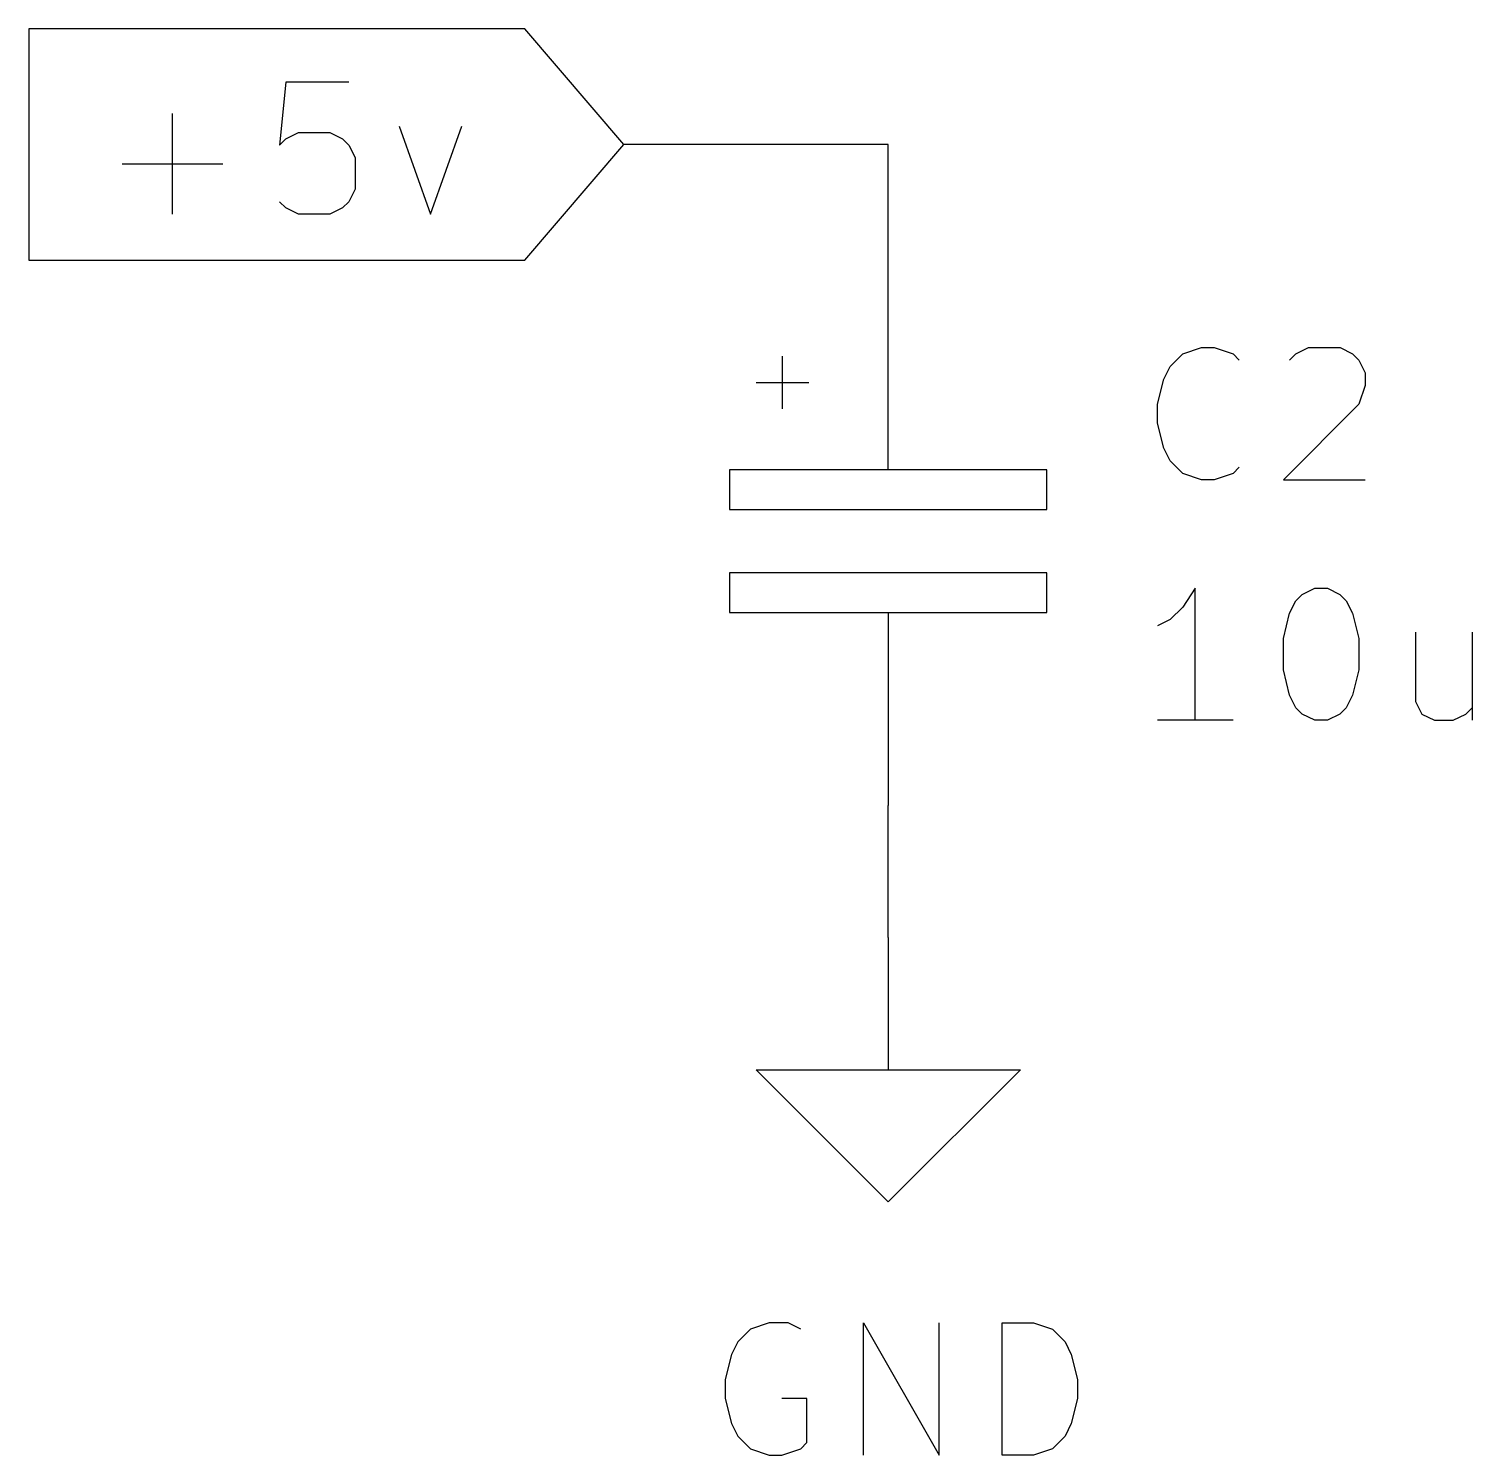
# Model space of a CAD drawing. Extents: x 0.4 to 16.1, y -11.3 to -0.4.
# Drawn here: x 4.795 to 5.341, y -9.796 to -9.256 of the extents above; entities that cross this region are included whole.
import ezdxf

# ---------------------------------------------------------------- set-up
doc = ezdxf.new("R2010")
doc.units = 0
doc.header["$MEASUREMENT"] = 0
for name, color, linetype in [('CYAN2', 4, 'CONTINUOUS'), ('GREEN3', 91, 'CONTINUOUS'), ('RED2', 1, 'CONTINUOUS')]:
    doc.layers.add(name, color=color, linetype=linetype)

msp = doc.modelspace()

# ---------------------------------------------------------------- linework, layer by layer
at = {"layer": 'CYAN2', "linetype": 'CONTINUOUS'}
for p, q in [((5.22666, -9.38395), (5.23143, -9.37919)), ((5.23143, -9.37919), (5.23857, -9.3768)), ((5.23857, -9.3768), (5.24333, -9.3768)), ((5.24333, -9.3768), (5.25047, -9.37919)), ((5.25047, -9.37919), (5.25285, -9.38157)), ((5.2719, -9.38157), (5.27428, -9.37919)), ((5.27428, -9.37919), (5.27904, -9.3768)), ((5.27904, -9.3768), (5.29095, -9.3768)), ((5.29095, -9.3768), (5.29571, -9.37919)), ((5.29571, -9.37919), (5.29809, -9.38157)), ((5.29809, -9.38157), (5.30047, -9.38633)), ((5.22428, -9.38871), (5.22666, -9.38395)), ((5.30047, -9.38633), (5.30047, -9.39109)), ((5.2219, -9.39823), (5.22428, -9.38871)), ((5.30047, -9.39109), (5.29809, -9.39823)), ((5.2219, -9.40537), (5.2219, -9.39823)), ((5.29809, -9.39823), (5.26952, -9.4268)), ((5.22428, -9.4149), (5.2219, -9.40537)), ((5.22666, -9.41966), (5.22428, -9.4149)), ((5.23143, -9.42443), (5.22666, -9.41966)), ((5.23857, -9.4268), (5.23143, -9.42443)), ((5.25047, -9.42443), (5.24333, -9.4268)), ((5.25285, -9.42204), (5.25047, -9.42443)), ((5.24333, -9.4268), (5.23857, -9.4268)), ((5.26952, -9.4268), (5.30047, -9.4268)), ((5.23619, -9.4678), (5.23143, -9.47495)), ((5.23619, -9.5178), (5.23619, -9.4678)), ((5.27666, -9.47019), (5.28142, -9.4678)), ((5.28142, -9.4678), (5.28619, -9.4678)), ((5.28619, -9.4678), (5.29094, -9.47019)), ((5.2719, -9.47733), (5.27428, -9.47257)), ((5.27428, -9.47257), (5.27666, -9.47019)), ((5.29094, -9.47019), (5.29333, -9.47257)), ((5.29333, -9.47257), (5.29571, -9.47733)), ((5.22666, -9.47971), (5.2219, -9.48209)), ((5.23143, -9.47495), (5.22666, -9.47971)), ((5.26952, -9.48685), (5.2719, -9.47733)), ((5.29571, -9.47733), (5.29809, -9.48685)), ((5.31952, -9.48447), (5.31952, -9.51066)), ((5.34094, -9.48447), (5.34094, -9.5178)), ((5.26952, -9.49876), (5.26952, -9.48685)), ((5.29809, -9.48685), (5.29809, -9.49876)), ((5.2719, -9.50828), (5.26952, -9.49876)), ((5.29809, -9.49876), (5.29571, -9.50828)), ((5.27428, -9.51304), (5.2719, -9.50828)), ((5.29571, -9.50828), (5.29333, -9.51304)), ((5.31952, -9.51066), (5.3219, -9.51543)), ((5.25047, -9.5178), (5.2219, -9.5178)), ((5.27666, -9.51543), (5.27428, -9.51304)), ((5.28142, -9.5178), (5.27666, -9.51543)), ((5.28619, -9.5178), (5.28142, -9.5178)), ((5.29094, -9.51543), (5.28619, -9.5178)), ((5.29333, -9.51304), (5.29094, -9.51543)), ((5.3219, -9.51543), (5.32666, -9.5178)), ((5.32666, -9.5178), (5.3338, -9.5178)), ((5.3338, -9.5178), (5.33856, -9.51543)), ((5.33856, -9.51543), (5.34094, -9.51304)), ((5.075, -9.7458), (5.06786, -9.74819)), ((5.08214, -9.7458), (5.075, -9.7458)), ((5.08691, -9.74819), (5.08214, -9.7458)), ((5.11071, -9.7958), (5.11071, -9.7458)), ((5.11071, -9.7458), (5.13928, -9.7958)), ((5.13928, -9.7958), (5.13928, -9.7458)), ((5.16309, -9.7958), (5.16309, -9.7458)), ((5.16309, -9.7458), (5.175, -9.7458)), ((5.175, -9.7458), (5.18214, -9.74819)), ((5.06309, -9.75295), (5.06071, -9.75771)), ((5.06786, -9.74819), (5.06309, -9.75295)), ((5.18214, -9.74819), (5.18691, -9.75295)), ((5.18691, -9.75295), (5.18929, -9.75771)), ((5.06071, -9.75771), (5.05833, -9.76723)), ((5.18929, -9.75771), (5.19167, -9.76723)), ((5.05833, -9.76723), (5.05833, -9.77437)), ((5.19167, -9.76723), (5.19167, -9.77437)), ((5.05833, -9.77437), (5.06071, -9.7839)), ((5.08928, -9.77437), (5.07976, -9.77437)), ((5.08928, -9.79104), (5.08928, -9.77437)), ((5.19167, -9.77437), (5.18929, -9.7839)), ((5.06071, -9.7839), (5.06309, -9.78866)), ((5.18929, -9.7839), (5.18691, -9.78866)), ((5.06309, -9.78866), (5.06786, -9.79343)), ((5.08691, -9.79343), (5.08928, -9.79104)), ((5.18691, -9.78866), (5.18214, -9.79343)), ((5.06786, -9.79343), (5.075, -9.7958)), ((5.075, -9.7958), (5.07976, -9.7958)), ((5.07976, -9.7958), (5.08691, -9.79343)), ((5.175, -9.7958), (5.16309, -9.7958)), ((5.18214, -9.79343), (5.175, -9.7958))]:
    msp.add_line(p, q, dxfattribs=at)
at = {"layer": 'GREEN3', "linetype": 'CONTINUOUS'}
for p, q in [((5.12, -9.3), (5.02, -9.3)), ((5.12, -9.35), (5.12, -9.3)), ((5.12, -9.6), (5.12, -9.55))]:
    msp.add_line(p, q, dxfattribs=at)
at = {"layer": 'RED2', "linetype": 'CONTINUOUS'}
for p, q in [((4.9825, -9.25624), (4.79486, -9.25624)), ((4.79486, -9.25624), (4.79486, -9.3)), ((5.02, -9.3), (4.9825, -9.25624)), ((4.89208, -9.27638), (4.8897, -9.30019)), ((4.91589, -9.27638), (4.89208, -9.27638)), ((4.84922, -9.32638), (4.84922, -9.28828)), ((4.93494, -9.29305), (4.94684, -9.32638)), ((4.94684, -9.32638), (4.95874, -9.29305)), ((4.8897, -9.30019), (4.89208, -9.29781)), ((4.89208, -9.29781), (4.89684, -9.29543)), ((4.89684, -9.29543), (4.90875, -9.29543)), ((4.90875, -9.29543), (4.91351, -9.29781)), ((4.91351, -9.29781), (4.91589, -9.30019)), ((4.79486, -9.3), (4.79486, -9.34376)), ((4.91589, -9.30019), (4.91827, -9.30495)), ((4.91827, -9.30495), (4.91827, -9.31685)), ((4.9825, -9.34376), (5.02, -9.3)), ((4.83017, -9.30733), (4.86827, -9.30733)), ((4.89208, -9.324), (4.8897, -9.32162)), ((4.91589, -9.32162), (4.91351, -9.324)), ((4.91827, -9.31685), (4.91589, -9.32162)), ((4.89684, -9.32638), (4.89208, -9.324)), ((4.90875, -9.32638), (4.89684, -9.32638)), ((4.91351, -9.324), (4.90875, -9.32638)), ((4.79486, -9.34376), (4.9825, -9.34376)), ((5.12, -9.423), (5.12, -9.35)), ((5.08, -9.4), (5.08, -9.38)), ((5.07, -9.39), (5.09, -9.39)), ((5.06, -9.423), (5.06, -9.438)), ((5.18, -9.423), (5.06, -9.423)), ((5.18, -9.438), (5.18, -9.423)), ((5.06, -9.438), (5.18, -9.438)), ((5.06, -9.462), (5.06, -9.477)), ((5.18, -9.462), (5.06, -9.462)), ((5.18, -9.477), (5.18, -9.462)), ((5.06, -9.477), (5.18, -9.477)), ((5.12, -9.477), (5.12, -9.55)), ((5.12, -9.6), (5.12, -9.65)), ((5.12, -9.7), (5.07, -9.65)), ((5.07, -9.65), (5.12, -9.65)), ((5.12, -9.65), (5.17, -9.65)), ((5.17, -9.65), (5.12, -9.7))]:
    msp.add_line(p, q, dxfattribs=at)

doc.saveas('drawing.dxf')
